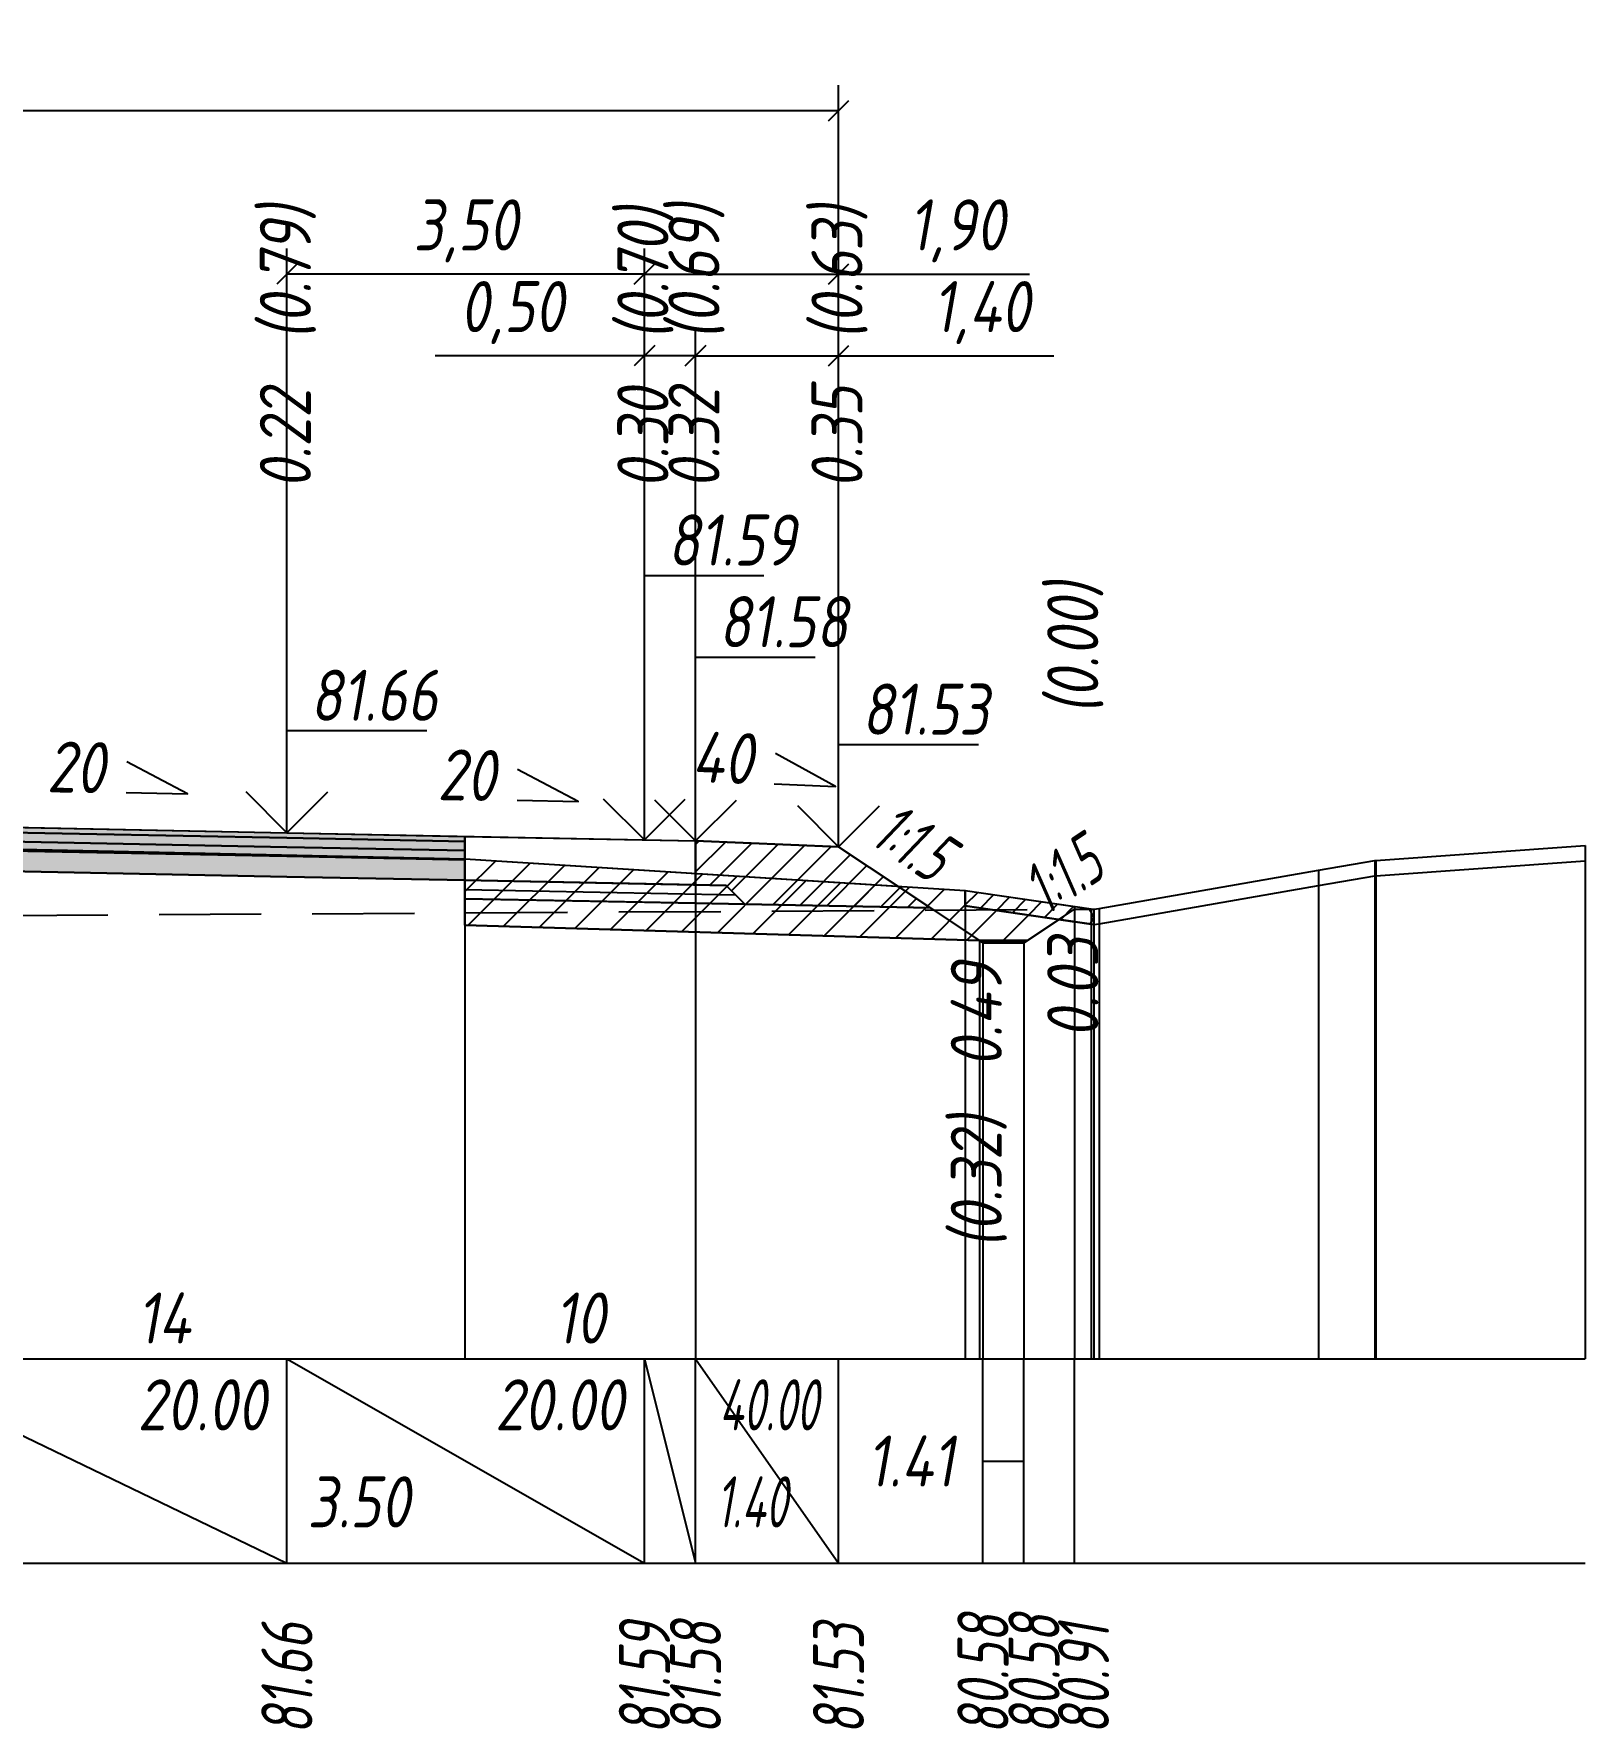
# Model space of a CAD drawing. Extents: x -717 to 1451, y -133302 to 233.
# Drawn here: x 166.7 to 242.6, y -24538.1 to -24455.1 of the extents above; entities that cross this region are included whole.
import ezdxf
from ezdxf.enums import TextEntityAlignment as Align

# ---------------------------------------------------------------- set-up
doc = ezdxf.new("R2010")
doc.units = 0
doc.linetypes.add('штриховая', pattern=[0.75, 0.5, -0.25])
for name, color, linetype in [('Интерполированный поперечник', 2, 'Continuous'), ('Код_514', 1, 'Continuous'), ('Контур_0', 7, 'Continuous'), ('Контур_2521', 7, 'Continuous'), ('Контур_2564', 7, 'Continuous'), ('Контур_2660', 7, 'Continuous'), ('Контур_2665', 7, 'Continuous'), ('Контур_400', 7, 'Continuous'), ('Контур_508', 7, 'Continuous'), ('Контур_512', 7, 'Continuous'), ('Контур_513', 7, 'Continuous'), ('Контур_818', 7, 'Continuous'), ('Красный поперечник', 1, 'Continuous'), ('Объём_2501', 7, 'Continuous'), ('Объём_2564', 7, 'Continuous'), ('Объём_2650', 7, 'Continuous'), ('Объём_2660', 7, 'Continuous'), ('Объём_2661', 7, 'Continuous'), ('Объём_2662', 7, 'Continuous'), ('Объём_2663', 7, 'Continuous'), ('Объём_2664', 7, 'Continuous'), ('Объём_2665', 7, 'Continuous'), ('Объём_2666', 7, 'Continuous'), ('Объём_2667', 7, 'Continuous'), ('Объём_2668', 7, 'Continuous'), ('Объём_2669', 7, 'Continuous'), ('Объём_2675', 7, 'Continuous'), ('Объём_2753', 7, 'Continuous'), ('Откосы', 7, 'Continuous'), ('Отметки покрытия', 7, 'Continuous'), ('Рабочие отметки', 7, 'Continuous'), ('Рабочие отметки доп.', 7, 'Continuous'), ('Слои выравнивания', 7, 'Continuous'), ('Таблица', 7, 'Continuous'), ('Уклоны проезжей части', 7, 'Continuous'), ('Черный поперечник', 3, 'Continuous')]:
    doc.layers.add(name, color=color, linetype=linetype)
for name, color, linetype, true_color in [('Контур_2540', 2, 'Continuous', 0xffff00), ('Контур_2560', 2, 'Continuous', 0xffff00), ('Контур_2561', 7, 'Continuous', 0xff8040), ('Контур_2562', 3, 'Continuous', 0x00ff00), ('Контур_2563', 7, 'Continuous', 0xff8000), ('Контур_2570', 7, 'Continuous', 0x80ff00), ('Контур_2725', 7, 'Continuous', 0x323232), ('Контур_2736', 4, 'Continuous', 0x00ffff), ('Контур_2737', 4, 'Continuous', 0x00ffff), ('Контур_2738', 4, 'Continuous', 0x00ffff), ('Контур_2739', 4, 'Continuous', 0x00ffff), ('Контур_2741', 4, 'Continuous', 0x00ffff), ('Контур_2742', 4, 'Continuous', 0x00ffff), ('Контур_2743', 4, 'Continuous', 0x00ffff), ('Контур_2744', 7, 'Continuous', 0xa4ffff), ('Контур_2745', 7, 'Continuous', 0xa4ffff), ('Контур_2747', 4, 'Continuous', 0x00ffff), ('Контур_2748', 4, 'Continuous', 0x00ffff), ('Контур_2749', 4, 'Continuous', 0x00ffff), ('Контур_2750', 4, 'Continuous', 0x00ffff), ('Контур_2751', 4, 'Continuous', 0x00ffff), ('Контур_2752', 4, 'Continuous', 0x00ffff), ('Контур_2760', 7, 'Continuous', 0x323232), ('Контур_2761', 7, 'Continuous', 0x323232), ('Контур_2762', 7, 'Continuous', 0x323232), ('Контур_2763', 7, 'Continuous', 0x323232), ('Контур_402', 7, 'Continuous', 0xff6464), ('Контур_703', 4, 'Continuous', 0x00ffff), ('Контур_705', 4, 'Continuous', 0x00ffff), ('Контур_707', 4, 'Continuous', 0x00ffff), ('Контур_720', 131, 'Continuous', 0xaaffff), ('Объём_2500', 7, 'Continuous', 0xc0c0c0), ('Объём_2520', 7, 'Continuous', 0x80ffff), ('Объём_2540', 2, 'Continuous', 0xffff00), ('Объём_2560', 2, 'Continuous', 0xffff00), ('Объём_2561', 7, 'Continuous', 0xff8040), ('Объём_2562', 3, 'Continuous', 0x00ff00), ('Объём_2563', 7, 'Continuous', 0xff8000), ('Объём_2570', 7, 'Continuous', 0x80ff00), ('Объём_2600', 7, 'Continuous', 0x808000), ('Объём_2620', 2, 'Continuous', 0xffff00), ('Объём_2746', 2, 'Continuous', 0xffff00)]:
    doc.layers.add(name, color=color, linetype=linetype, true_color=true_color)
doc.styles.get("Standard").update_dxf_attribs({"font": 'txt', "height": 2.5})
doc.styles.add('М', font='romand.shx', dxfattribs={"width": 0.8, "oblique": 10, "height": 2.5})
doc.dimstyles.new('ISO-25', dxfattribs={"dimtxt": 2.5, "dimasz": 2.5, "dimexe": 1.25, "dimexo": 0.625, "dimtad": 1, "dimtxsty": 'Standard', "dimcen": 2.5, "dimadec": 0, "dimazin": 0, "dimtfac": 1, "dimtmove": 0, "dimatfit": 3, "dimfxl": 1, "dimarcsym": 0})

# ---------------------------------------------------------------- blocks, each defined once
blk = doc.blocks.new('_Oblique')
at = {"color": 0, "linetype": 'ByBlock', "lineweight": -2}
blk.add_line((-0.5, -0.5), (0.5, 0.5), dxfattribs=at)
blk = doc.blocks.new('*D593')
at = {"color": 0, "lineweight": -2, "transparency": 16777216}
for p, q in [((199.09, -24494.086), (199.09, -24469.646)), ((206.09, -24494.366), (206.09, -24469.646)), ((199.09, -24470.896), (206.09, -24470.896)), ((206.09, -24470.896), (216.632, -24470.896))]:
    blk.add_line(p, q, dxfattribs=at)
at = {"layer": 'Defpoints', "color": 0, "transparency": 16777216}
for p in [(206.09, -24470.896), (199.09, -24494.711), (206.09, -24494.991)]:
    blk.add_point(p, dxfattribs=at)
at = {"color": 0, "lineweight": -2, "transparency": 16777216, "rotation": 180}
blk.add_blockref('_Oblique', (199.09, -24470.896), dxfattribs=at)
at = {"color": 0, "lineweight": -2, "transparency": 16777216}
blk.add_blockref('_Oblique', (206.09, -24470.896), dxfattribs=at)
at = {"color": 0, "transparency": 16777216, "insert": (213.091, -24468.783), "char_height": 2.5, "width": 8.75, "attachment_point": 5, "style": 'М'}
blk.add_mtext('1,40', dxfattribs=at)
blk = doc.blocks.new('*D595')
at = {"color": 0, "lineweight": -2, "transparency": 16777216}
for p, q in [((196.59, -24494.036), (196.59, -24469.646)), ((199.09, -24494.086), (199.09, -24469.646)), ((196.59, -24470.896), (186.346, -24470.896)), ((199.09, -24470.896), (196.59, -24470.896))]:
    blk.add_line(p, q, dxfattribs=at)
at = {"layer": 'Defpoints', "color": 0, "transparency": 16777216}
for p in [(199.09, -24470.896), (196.59, -24494.661), (199.09, -24494.711)]:
    blk.add_point(p, dxfattribs=at)
at = {"color": 0, "lineweight": -2, "transparency": 16777216, "rotation": 180}
blk.add_blockref('_Oblique', (196.59, -24470.896), dxfattribs=at)
at = {"color": 0, "lineweight": -2, "transparency": 16777216}
blk.add_blockref('_Oblique', (199.09, -24470.896), dxfattribs=at)
at = {"color": 0, "transparency": 16777216, "insert": (190.108, -24468.783), "char_height": 2.5, "width": 9.16667, "attachment_point": 5, "style": 'М'}
blk.add_mtext('0,50', dxfattribs=at)
blk = doc.blocks.new('*D597')
at = {"color": 0, "lineweight": -2, "transparency": 16777216}
for p, q in [((179.09, -24493.686), (179.09, -24465.646)), ((196.59, -24494.036), (196.59, -24465.646)), ((196.59, -24466.896), (179.09, -24466.896))]:
    blk.add_line(p, q, dxfattribs=at)
at = {"layer": 'Defpoints', "color": 0, "transparency": 16777216}
for p in [(179.09, -24466.896), (179.09, -24494.311), (196.59, -24494.661)]:
    blk.add_point(p, dxfattribs=at)
at = {"color": 0, "lineweight": -2, "transparency": 16777216, "rotation": 180}
blk.add_blockref('_Oblique', (179.09, -24466.896), dxfattribs=at)
at = {"color": 0, "lineweight": -2, "transparency": 16777216}
blk.add_blockref('_Oblique', (196.59, -24466.896), dxfattribs=at)
at = {"color": 0, "transparency": 16777216, "insert": (187.84, -24464.783), "char_height": 2.5, "width": 9.58333, "attachment_point": 5, "style": 'М'}
blk.add_mtext('3,50', dxfattribs=at)
blk = doc.blocks.new('*D598')
at = {"color": 0, "lineweight": -2, "transparency": 16777216}
for p, q in [((196.59, -24494.036), (196.59, -24465.646)), ((206.09, -24494.366), (206.09, -24465.646)), ((196.59, -24466.896), (206.09, -24466.896)), ((206.09, -24466.896), (215.432, -24466.896))]:
    blk.add_line(p, q, dxfattribs=at)
at = {"layer": 'Defpoints', "color": 0, "transparency": 16777216}
for p in [(196.59, -24466.896), (196.59, -24494.661), (206.09, -24494.991)]:
    blk.add_point(p, dxfattribs=at)
at = {"color": 0, "lineweight": -2, "transparency": 16777216, "rotation": 180}
blk.add_blockref('_Oblique', (196.59, -24466.896), dxfattribs=at)
at = {"color": 0, "lineweight": -2, "transparency": 16777216}
blk.add_blockref('_Oblique', (206.09, -24466.896), dxfattribs=at)
at = {"color": 0, "transparency": 16777216, "insert": (211.892, -24464.783), "char_height": 2.5, "width": 8.75, "attachment_point": 5, "style": 'М'}
blk.add_mtext('1,90', dxfattribs=at)
blk = doc.blocks.new('*D600')
at = {"color": 0, "lineweight": -2, "transparency": 16777216}
for p, q in [((110.59, -24494.366), (110.59, -24457.646)), ((206.09, -24494.366), (206.09, -24457.646)), ((110.59, -24458.896), (206.09, -24458.896))]:
    blk.add_line(p, q, dxfattribs=at)
at = {"layer": 'Defpoints', "color": 0, "transparency": 16777216}
for p in [(206.09, -24458.896), (110.59, -24494.991), (206.09, -24494.991)]:
    blk.add_point(p, dxfattribs=at)
at = {"color": 0, "lineweight": -2, "transparency": 16777216, "rotation": 180}
blk.add_blockref('_Oblique', (110.59, -24458.896), dxfattribs=at)
at = {"color": 0, "lineweight": -2, "transparency": 16777216}
blk.add_blockref('_Oblique', (206.09, -24458.896), dxfattribs=at)
at = {"color": 0, "transparency": 16777216, "insert": (158.34, -24456.783), "char_height": 2.5, "width": 10.41667, "attachment_point": 5, "style": 'М'}
blk.add_mtext('19,10', dxfattribs=at)

msp = doc.modelspace()

# ---------------------------------------------------------------- hatches: boundary and pattern name
at = {"layer": 'Объём_2563'}
h = msp.add_hatch(dxfattribs=at)
h.set_pattern_fill('ANSI31', color=256, scale=0.3)
h.paths.add_polyline_path([(201.508, -24497.747), (200.59, -24496.828), (199.09, -24496.798), (199.09, -24494.648), (206.09, -24494.928), (210.59, -24497.928)])
at = {"layer": 'Объём_2570'}
h = msp.add_hatch(dxfattribs=at)
h.set_pattern_fill('ANSI31', color=256, scale=0.2)
h.paths.add_polyline_path([(212.291, -24497.073), (217.631, -24497.849), (217.631, -24498.599), (212.291, -24497.823)])
at = {"layer": 'Объём_2600'}
h = msp.add_hatch(dxfattribs=at)
h.set_pattern_fill('ANSI31', color=6, scale=0.4)
h.paths.add_polyline_path([(212.291, -24497.073), (212.291, -24497.823), (216.886, -24498.491), (215.339, -24499.523), (212.981, -24499.523), (187.798, -24498.767), (187.798, -24495.525)])
h = msp.add_hatch(dxfattribs=at)
h.set_pattern_fill('HONEY', color=5, scale=0.3)
h.paths.add_polyline_path([(217.631, -24497.994), (218.585, -24497.989), (218.585, -24498.739), (216.886, -24498.491)])
at = {"layer": 'Объём_2620'}
h = msp.add_hatch(dxfattribs=at)
h.set_pattern_fill('ANSI31', color=2, scale=0.1)
h.paths.add_polyline_path([(215.16, -24499.642), (213.16, -24499.642), (212.981, -24499.523), (215.339, -24499.523)])
at = {"layer": 'Слои выравнивания'}
for color, points in [(2, [(158.34, -24493.833), (160.54, -24493.877), (162.057, -24493.908), (162.95, -24493.926), (163.845, -24493.944), (179.09, -24494.248), (187.798, -24494.423), (187.798, -24494.673), (179.09, -24494.498), (163.845, -24494.194), (162.95, -24494.176), (162.057, -24494.158), (160.54, -24494.127), (158.34, -24494.083)]), (3, [(158.34, -24494.083), (160.54, -24494.127), (162.057, -24494.158), (162.95, -24494.176), (163.845, -24494.194), (179.09, -24494.498), (187.798, -24494.673), (187.798, -24495.123), (179.09, -24494.948), (163.845, -24494.644), (162.95, -24494.626), (162.057, -24494.608), (160.54, -24494.577), (158.34, -24494.533)]), (4, [(158.34, -24494.533), (160.54, -24494.577), (162.057, -24494.608), (162.95, -24494.626), (163.845, -24494.644), (179.09, -24494.948), (187.798, -24495.123), (187.798, -24495.573), (179.09, -24495.398), (163.845, -24495.094), (162.95, -24495.076), (162.057, -24495.058), (160.54, -24495.027), (158.34, -24494.983)]), (5, [(158.34, -24494.983), (160.54, -24495.027), (162.057, -24495.058), (162.95, -24495.076), (163.845, -24495.094), (179.09, -24495.398), (187.798, -24495.573), (187.798, -24496.573), (179.09, -24496.398), (163.845, -24496.094), (162.95, -24496.076), (162.057, -24496.058), (160.54, -24496.027), (158.34, -24495.983)])]:
    msp.add_hatch(color=color, dxfattribs=at).paths.add_polyline_path(points)

# ---------------------------------------------------------------- linework, layer by layer
at = {"layer": 'Интерполированный поперечник', "linetype": 'штриховая', "ltscale": 10, "flags": 128}
msp.add_lwpolyline([(105.329, -24498.637), (218.585, -24497.989)], dxfattribs=at)
at = {"layer": 'Код_514'}
for p, q in [((158.34, -24520), (179.09, -24530)), ((179.09, -24530), (179.09, -24520)), ((179.09, -24520), (196.59, -24530)), ((196.59, -24530), (196.59, -24520)), ((196.59, -24520), (199.09, -24530)), ((199.09, -24530), (199.09, -24520)), ((199.09, -24520), (206.09, -24530)), ((206.09, -24530), (206.09, -24520)), ((213.16, -24530), (213.16, -24520)), ((215.16, -24530), (215.16, -24520)), ((217.631, -24530), (217.631, -24520)), ((213.16, -24525), (215.16, -24525))]:
    msp.add_line(p, q, dxfattribs=at)
at = {"layer": 'Контур_0', "flags": 128}
for points in [[(187.798, -24494.423), (199.09, -24494.648), (199.09, -24496.798), (187.798, -24496.573), (187.798, -24494.423), (187.798, -24494.423)], [(206.09, -24494.928), (210.748, -24498.034), (210.748, -24498.034), (210.748, -24498.034), (210.748, -24498.034), (210.748, -24498.034), (210.748, -24498.034), (210.748, -24498.034), (210.748, -24498.034), (210.748, -24498.034), (210.748, -24498.034), (210.748, -24498.034), (210.748, -24498.034), (210.748, -24498.034), (210.748, -24498.034), (213.16, -24499.642)], [(206.09, -24494.928), (210.748, -24498.034), (210.748, -24498.034), (210.748, -24498.034), (210.748, -24498.034), (210.748, -24498.034), (210.748, -24498.034), (210.748, -24498.034), (210.748, -24498.034), (210.748, -24498.034), (210.748, -24498.034), (210.748, -24498.034), (210.748, -24498.034), (210.748, -24498.034), (210.748, -24498.034), (213.16, -24499.642), (215.16, -24499.642), (217.631, -24497.994), (217.631, -24497.994), (217.631, -24497.994), (217.631, -24497.994), (217.631, -24497.994), (217.631, -24497.994), (217.631, -24497.994), (217.631, -24497.994), (217.631, -24497.994), (217.631, -24497.994), (217.631, -24497.994), (217.631, -24497.994), (217.631, -24497.994)], [(199.09, -24497.698), (187.798, -24497.473), (187.798, -24496.573), (200.59, -24496.828), (201.508, -24497.747), (199.09, -24497.698), (199.09, -24497.698)], [(199.09, -24496.798), (200.59, -24496.828), (201.508, -24497.747), (210.59, -24497.928)]]:
    msp.add_lwpolyline(points, dxfattribs=at)
at = {"layer": 'Контур_2521', "color": 250, "flags": 128}
msp.add_lwpolyline([(187.798, -24497.023), (201.049, -24497.288)], dxfattribs=at)
at = {"layer": 'Контур_2540', "flags": 128}
msp.add_lwpolyline([(196.59, -24497.648), (210.59, -24497.928), (212.981, -24499.523), (187.798, -24498.767), (187.798, -24497.473), (196.59, -24497.648), (196.59, -24497.648)], dxfattribs=at)
at = {"layer": 'Контур_2560', "flags": 128}
msp.add_lwpolyline([(199.09, -24494.648), (206.09, -24494.928), (206.09, -24494.928), (206.09, -24494.928)], dxfattribs=at)
at = {"layer": 'Контур_2561', "flags": 128}
msp.add_lwpolyline([(199.09, -24494.648), (199.09, -24494.648), (206.09, -24494.928), (206.09, -24494.928), (199.09, -24494.648)], dxfattribs=at)
at = {"layer": 'Контур_2562', "flags": 128}
msp.add_lwpolyline([(206.09, -24494.928), (206.09, -24494.928), (206.09, -24494.928), (206.09, -24494.928), (206.09, -24494.928)], dxfattribs=at)
at = {"layer": 'Контур_2563', "flags": 128}
msp.add_lwpolyline([(201.508, -24497.747), (200.59, -24496.828), (199.09, -24496.798), (199.09, -24494.648), (206.09, -24494.928), (210.59, -24497.928), (201.508, -24497.747), (201.508, -24497.747)], dxfattribs=at)
at = {"layer": 'Контур_2564', "flags": 128}
msp.add_lwpolyline([(199.09, -24494.648), (206.09, -24494.928)], dxfattribs=at)
at = {"layer": 'Контур_2570', "flags": 128}
msp.add_lwpolyline([(163.845, -24495.003), (187.798, -24495.525), (212.291, -24497.073), (212.291, -24497.823), (218.448, -24498.718), (218.585, -24498.739), (218.585, -24498.739), (218.851, -24498.7), (229.584, -24496.832), (232.337, -24496.358), (232.356, -24496.35), (232.39, -24496.35), (242.631, -24495.619)], dxfattribs=at)
at = {"layer": 'Контур_2660', "flags": 128}
msp.add_lwpolyline([(187.798, -24498.767), (212.981, -24499.523)], dxfattribs=at)
at = {"layer": 'Контур_2665', "flags": 128}
msp.add_lwpolyline([(206.09, -24494.928), (206.09, -24494.928)], dxfattribs=at)
at = {"layer": 'Контур_2725', "flags": 128}
msp.add_lwpolyline([(138.069, -24496.389), (158.34, -24495.983), (160.54, -24496.027), (162.057, -24496.058), (162.95, -24496.076), (163.845, -24496.094), (179.09, -24496.398), (187.798, -24496.573)], dxfattribs=at)
at = {"layer": 'Контур_2736', "flags": 128}
for points in [[(206.09, -24494.928), (210.748, -24498.034)], [(210.748, -24498.034), (213.16, -24499.642)]]:
    msp.add_lwpolyline(points, dxfattribs=at)
at = {"layer": 'Контур_2737', "flags": 128}
msp.add_lwpolyline([(210.748, -24498.034), (210.748, -24498.034)], dxfattribs=at)
at = {"layer": 'Контур_2738', "flags": 128}
msp.add_lwpolyline([(210.748, -24498.034), (210.748, -24498.034)], dxfattribs=at)
at = {"layer": 'Контур_2739', "flags": 128}
msp.add_lwpolyline([(210.748, -24498.034), (210.748, -24498.034)], dxfattribs=at)
at = {"layer": 'Контур_2741', "flags": 128}
msp.add_lwpolyline([(217.631, -24497.994), (217.631, -24497.994)], dxfattribs=at)
at = {"layer": 'Контур_2742', "flags": 128}
msp.add_lwpolyline([(217.631, -24497.994), (217.631, -24497.994)], dxfattribs=at)
at = {"layer": 'Контур_2743', "flags": 128}
msp.add_lwpolyline([(217.631, -24497.994), (217.631, -24497.994)], dxfattribs=at)
at = {"layer": 'Контур_2744', "flags": 128}
msp.add_lwpolyline([(217.631, -24497.994), (217.631, -24497.994)], dxfattribs=at)
msp.add_lwpolyline([(217.631, -24497.994), (217.631, -24497.994)], dxfattribs=at)
msp.add_lwpolyline([(217.631, -24497.994), (217.631, -24497.994)], dxfattribs=at)
msp.add_lwpolyline([(217.631, -24497.994), (217.631, -24497.994)], dxfattribs=at)
msp.add_lwpolyline([(217.631, -24497.994), (217.631, -24497.994)], dxfattribs=at)
msp.add_lwpolyline([(217.631, -24497.994), (217.631, -24497.994)], dxfattribs=at)
at = {"layer": 'Контур_2745', "flags": 128}
msp.add_lwpolyline([(210.748, -24498.034), (210.748, -24498.034)], dxfattribs=at)
msp.add_lwpolyline([(210.748, -24498.034), (210.748, -24498.034)], dxfattribs=at)
msp.add_lwpolyline([(210.748, -24498.034), (210.748, -24498.034)], dxfattribs=at)
msp.add_lwpolyline([(210.748, -24498.034), (210.748, -24498.034)], dxfattribs=at)
msp.add_lwpolyline([(210.748, -24498.034), (210.748, -24498.034)], dxfattribs=at)
msp.add_lwpolyline([(210.748, -24498.034), (210.748, -24498.034)], dxfattribs=at)
at = {"layer": 'Контур_2747', "flags": 128}
msp.add_lwpolyline([(210.748, -24498.034), (210.748, -24498.034)], dxfattribs=at)
at = {"layer": 'Контур_2748', "flags": 128}
msp.add_lwpolyline([(210.748, -24498.034), (210.748, -24498.034)], dxfattribs=at)
at = {"layer": 'Контур_2749', "flags": 128}
msp.add_lwpolyline([(210.748, -24498.034), (210.748, -24498.034)], dxfattribs=at)
at = {"layer": 'Контур_2750', "flags": 128}
msp.add_lwpolyline([(217.631, -24497.994), (217.631, -24497.994)], dxfattribs=at)
at = {"layer": 'Контур_2751', "flags": 128}
msp.add_lwpolyline([(217.631, -24497.994), (217.631, -24497.994)], dxfattribs=at)
at = {"layer": 'Контур_2752', "flags": 128}
msp.add_lwpolyline([(217.631, -24497.994), (217.631, -24497.994)], dxfattribs=at)
at = {"layer": 'Контур_2760', "flags": 128}
msp.add_lwpolyline([(138.069, -24494.239), (158.34, -24493.833), (160.54, -24493.877), (162.057, -24493.908), (162.95, -24493.926), (163.845, -24493.944), (179.09, -24494.248), (187.798, -24494.423)], dxfattribs=at)
at = {"layer": 'Контур_2761', "flags": 128}
msp.add_lwpolyline([(138.069, -24494.489), (158.34, -24494.083), (160.54, -24494.127), (162.057, -24494.158), (162.95, -24494.176), (163.845, -24494.194), (179.09, -24494.498), (187.798, -24494.673)], dxfattribs=at)
at = {"layer": 'Контур_2762', "flags": 128}
msp.add_lwpolyline([(138.069, -24494.939), (158.34, -24494.533), (160.54, -24494.577), (162.057, -24494.608), (162.95, -24494.626), (163.845, -24494.644), (179.09, -24494.948), (187.798, -24495.123)], dxfattribs=at)
at = {"layer": 'Контур_2763', "flags": 128}
msp.add_lwpolyline([(138.069, -24495.389), (158.34, -24494.983), (160.54, -24495.027), (162.057, -24495.058), (162.95, -24495.076), (163.845, -24495.094), (179.09, -24495.398), (187.798, -24495.573)], dxfattribs=at)
at = {"layer": 'Контур_400', "flags": 128}
msp.add_lwpolyline([(158.34, -24493.833), (179.09, -24494.248), (196.59, -24494.598), (196.59, -24494.598), (196.59, -24494.598), (196.59, -24494.598), (196.59, -24494.598), (196.59, -24494.598), (199.09, -24494.648)], dxfattribs=at)
at = {"layer": 'Контур_402', "flags": 128}
msp.add_lwpolyline([(105, -24499.484), (138.069, -24498.492), (138.069, -24496.389), (158.34, -24495.983), (187.798, -24496.573), (187.798, -24498.767), (212.981, -24499.523)], dxfattribs=at)
at = {"layer": 'Контур_508', "flags": 128}
msp.add_lwpolyline([(105, -24499.484), (138.069, -24498.492), (138.069, -24496.389), (158.34, -24495.983), (187.798, -24496.573), (187.798, -24498.767), (212.981, -24499.523), (213.16, -24499.642), (215.16, -24499.642), (217.631, -24497.994)], dxfattribs=at)
at = {"layer": 'Контур_512', "flags": 128}
msp.add_lwpolyline([(187.798, -24498.767), (212.981, -24499.523), (213.16, -24499.642), (215.16, -24499.642), (217.631, -24497.994)], dxfattribs=at)
at = {"layer": 'Контур_513', "flags": 128}
msp.add_lwpolyline([(105, -24499.484), (138.069, -24498.492), (138.069, -24496.389), (158.34, -24495.983), (187.798, -24496.573), (187.798, -24498.767), (212.981, -24499.523), (213.16, -24499.642), (215.16, -24499.642), (217.631, -24497.994)], dxfattribs=at)
at = {"layer": 'Контур_703', "flags": 128}
msp.add_lwpolyline([(206.09, -24494.928), (210.748, -24498.034)], dxfattribs=at)
at = {"layer": 'Контур_705', "flags": 128}
msp.add_lwpolyline([(210.748, -24498.034), (210.748, -24498.034)], dxfattribs=at)
at = {"layer": 'Контур_707', "flags": 128}
msp.add_lwpolyline([(215.16, -24499.642), (217.631, -24497.994)], dxfattribs=at)
at = {"layer": 'Контур_720', "flags": 128}
msp.add_lwpolyline([(213.16, -24499.642), (215.16, -24499.642)], dxfattribs=at)
at = {"layer": 'Контур_818', "flags": 128}
msp.add_lwpolyline([(105, -24499.405), (105.329, -24499.387), (105.329, -24499.387), (106.712, -24499.168), (116.196, -24497.232), (116.196, -24496.482), (117.342, -24496.405), (138.069, -24495.448), (158.34, -24495.069), (162.057, -24494.999), (162.95, -24494.981), (163.845, -24495.003), (187.798, -24495.525), (212.291, -24497.073), (212.291, -24497.823), (217.631, -24498.599)], dxfattribs=at)
at = {"layer": 'Красный поперечник'}
for p, q in [((158.34, -24493.833), (179.09, -24494.248)), ((179.09, -24494.248), (196.59, -24494.598)), ((196.59, -24494.598), (199.09, -24494.648)), ((199.09, -24494.648), (206.09, -24494.928)), ((206.09, -24494.928), (213.16, -24499.642)), ((215.16, -24499.642), (217.631, -24497.994)), ((217.631, -24497.994), (217.631, -24520)), ((187.798, -24498.767), (187.798, -24520)), ((212.981, -24499.523), (212.981, -24520)), ((213.16, -24499.642), (213.16, -24520)), ((213.16, -24499.642), (215.16, -24499.642)), ((215.16, -24499.642), (215.16, -24520))]:
    msp.add_line(p, q, dxfattribs=at)
at = {"layer": 'Объём_2500', "flags": 128}
msp.add_lwpolyline([(187.798, -24494.423), (199.09, -24494.648), (199.09, -24496.798), (187.798, -24496.573), (187.798, -24494.423), (187.798, -24494.423)], dxfattribs=at)
at = {"layer": 'Объём_2501', "flags": 128}
msp.add_lwpolyline([(158.34, -24493.833), (179.09, -24494.248), (196.59, -24494.598), (196.59, -24494.598), (196.59, -24494.598), (196.59, -24494.598), (196.59, -24494.598), (196.59, -24494.598), (199.09, -24494.648)], dxfattribs=at)
at = {"layer": 'Объём_2520', "color": 250, "flags": 128}
msp.add_lwpolyline([(199.09, -24497.698), (187.798, -24497.473), (187.798, -24496.573), (200.59, -24496.828), (201.508, -24497.747), (199.09, -24497.698), (199.09, -24497.698)], dxfattribs=at)
at = {"layer": 'Объём_2540', "flags": 128}
msp.add_lwpolyline([(196.59, -24497.648), (210.59, -24497.928), (212.981, -24499.523), (187.798, -24498.767), (187.798, -24497.473), (196.59, -24497.648), (196.59, -24497.648)], dxfattribs=at)
at = {"layer": 'Объём_2560', "flags": 128}
msp.add_lwpolyline([(199.09, -24494.648), (206.09, -24494.928), (206.09, -24494.928), (206.09, -24494.928)], dxfattribs=at)
at = {"layer": 'Объём_2561', "flags": 128}
msp.add_lwpolyline([(199.09, -24494.648), (199.09, -24494.648), (206.09, -24494.928), (206.09, -24494.928), (199.09, -24494.648)], dxfattribs=at)
at = {"layer": 'Объём_2562', "flags": 128}
msp.add_lwpolyline([(206.09, -24494.928), (206.09, -24494.928), (206.09, -24494.928), (206.09, -24494.928), (206.09, -24494.928)], dxfattribs=at)
at = {"layer": 'Объём_2563', "color": 250, "flags": 128}
msp.add_lwpolyline([(201.508, -24497.747), (200.59, -24496.828), (199.09, -24496.798), (199.09, -24494.648), (206.09, -24494.928), (210.59, -24497.928), (201.508, -24497.747), (201.508, -24497.747)], dxfattribs=at)
at = {"layer": 'Объём_2564', "flags": 128}
msp.add_lwpolyline([(199.09, -24494.648), (206.09, -24494.928)], dxfattribs=at)
at = {"layer": 'Объём_2570', "flags": 128}
msp.add_lwpolyline([(212.291, -24497.073), (217.631, -24497.849), (217.631, -24498.599), (212.291, -24497.823), (212.291, -24497.073), (212.291, -24497.073)], dxfattribs=at)
at = {"layer": 'Объём_2600', "color": 5, "flags": 128}
msp.add_lwpolyline([(217.631, -24497.994), (218.585, -24497.989), (218.585, -24498.739), (216.886, -24498.491), (217.631, -24497.994), (217.631, -24497.994)], dxfattribs=at)
at = {"layer": 'Объём_2620', "flags": 128}
msp.add_lwpolyline([(215.16, -24499.642), (213.16, -24499.642), (212.981, -24499.523), (215.339, -24499.523), (215.16, -24499.642), (215.16, -24499.642)], dxfattribs=at)
at = {"layer": 'Объём_2650', "color": 6, "flags": 128}
msp.add_lwpolyline([(212.291, -24497.073), (212.291, -24497.823), (216.886, -24498.491), (215.339, -24499.523), (212.981, -24499.523), (187.798, -24498.767), (187.798, -24495.525), (212.291, -24497.073), (212.291, -24497.073)], dxfattribs=at)
at = {"layer": 'Объём_2660', "flags": 128}
msp.add_lwpolyline([(187.798, -24498.767), (212.981, -24499.523)], dxfattribs=at)
at = {"layer": 'Объём_2661', "flags": 128}
msp.add_lwpolyline([(206.09, -24494.928), (210.748, -24498.034), (212.981, -24499.523)], dxfattribs=at)
at = {"layer": 'Объём_2662', "flags": 128}
msp.add_lwpolyline([(215.339, -24499.523), (217.631, -24497.994)], dxfattribs=at)
at = {"layer": 'Объём_2663', "flags": 128}
for points in [[(212.981, -24499.523), (213.16, -24499.642)], [(215.16, -24499.642), (215.339, -24499.523)]]:
    msp.add_lwpolyline(points, dxfattribs=at)
at = {"layer": 'Объём_2664', "flags": 128}
msp.add_lwpolyline([(213.16, -24499.642), (215.16, -24499.642)], dxfattribs=at)
at = {"layer": 'Объём_2665', "flags": 128}
msp.add_lwpolyline([(206.09, -24494.928), (206.09, -24494.928)], dxfattribs=at)
at = {"layer": 'Объём_2666', "flags": 128}
for points in [[(206.09, -24494.928), (210.748, -24498.034)], [(210.748, -24498.034), (212.981, -24499.523)]]:
    msp.add_lwpolyline(points, dxfattribs=at)
at = {"layer": 'Объём_2667', "flags": 128}
for points in [[(210.748, -24498.034), (210.748, -24498.034)], [(217.631, -24497.994), (217.631, -24497.994)]]:
    msp.add_lwpolyline(points, dxfattribs=at)
at = {"layer": 'Объём_2668', "flags": 128}
for points in [[(210.748, -24498.034), (210.748, -24498.034)], [(217.631, -24497.994), (217.631, -24497.994)]]:
    msp.add_lwpolyline(points, dxfattribs=at)
at = {"layer": 'Объём_2669', "flags": 128}
for points in [[(210.748, -24498.034), (210.748, -24498.034)], [(217.631, -24497.994), (217.631, -24497.994)]]:
    msp.add_lwpolyline(points, dxfattribs=at)
at = {"layer": 'Объём_2675', "flags": 128}
for points in [[(210.748, -24498.034), (210.748, -24498.034)], [(210.748, -24498.034), (210.748, -24498.034)], [(210.748, -24498.034), (210.748, -24498.034)], [(210.748, -24498.034), (210.748, -24498.034)], [(210.748, -24498.034), (210.748, -24498.034)], [(210.748, -24498.034), (210.748, -24498.034)], [(217.631, -24497.994), (217.631, -24497.994)], [(217.631, -24497.994), (217.631, -24497.994)], [(217.631, -24497.994), (217.631, -24497.994)], [(217.631, -24497.994), (217.631, -24497.994)], [(217.631, -24497.994), (217.631, -24497.994)], [(217.631, -24497.994), (217.631, -24497.994)]]:
    msp.add_lwpolyline(points, dxfattribs=at)
at = {"layer": 'Объём_2746', "flags": 128}
msp.add_lwpolyline([(187.798, -24495.525), (208.993, -24496.864), (212.981, -24499.523), (187.798, -24498.767), (187.798, -24495.525), (187.798, -24495.525)], dxfattribs=at)
at = {"layer": 'Объём_2753', "flags": 128}
msp.add_lwpolyline([(187.798, -24494.423), (187.798, -24494.423)], dxfattribs=at)
at = {"layer": 'Откосы', "color": 1, "flags": 128}
for points in [[(171.228, -24492.274), (174.227, -24492.334), (171.258, -24490.775)], [(202.939, -24491.858), (205.937, -24491.978), (202.999, -24490.359)], [(190.353, -24492.657), (193.352, -24492.717), (190.383, -24491.157)]]:
    msp.add_lwpolyline(points, dxfattribs=at)
at = {"layer": 'Отметки покрытия', "color": 1}
for p, q in [((196.59, -24494.598), (196.59, -24481.648)), ((196.59, -24481.648), (202.44, -24481.648)), ((199.09, -24494.648), (199.09, -24485.648)), ((199.09, -24485.648), (204.94, -24485.648)), ((179.09, -24494.248), (179.09, -24489.248)), ((179.09, -24489.248), (185.94, -24489.248)), ((206.09, -24494.928), (206.09, -24489.928)), ((206.09, -24489.928), (212.94, -24489.928)), ((179.09, -24494.248), (177.09, -24492.248)), ((179.09, -24494.248), (181.09, -24492.248)), ((196.59, -24494.598), (194.59, -24492.598)), ((196.59, -24494.598), (198.59, -24492.598)), ((199.09, -24494.648), (197.09, -24492.648)), ((199.09, -24494.648), (201.09, -24492.648)), ((206.09, -24494.928), (204.09, -24492.928)), ((206.09, -24494.928), (208.09, -24492.928))]:
    msp.add_line(p, q, dxfattribs=at)
at = {"layer": 'Слои выравнивания'}
for p, q in [((187.798, -24494.423), (187.798, -24520)), ((199.09, -24494.648), (199.09, -24520))]:
    msp.add_line(p, q, dxfattribs=at)
at = {"layer": 'Слои выравнивания', "color": 2, "flags": 128}
msp.add_lwpolyline([(158.34, -24493.833), (160.54, -24493.877), (162.057, -24493.908), (162.95, -24493.926), (163.845, -24493.944), (179.09, -24494.248), (187.798, -24494.423), (187.798, -24494.673), (179.09, -24494.498), (163.845, -24494.194), (162.95, -24494.176), (162.057, -24494.158), (160.54, -24494.127), (158.34, -24494.083)], close=True, dxfattribs=at)
at = {"layer": 'Слои выравнивания', "color": 3, "flags": 128}
msp.add_lwpolyline([(158.34, -24494.083), (160.54, -24494.127), (162.057, -24494.158), (162.95, -24494.176), (163.845, -24494.194), (179.09, -24494.498), (187.798, -24494.673), (187.798, -24495.123), (179.09, -24494.948), (163.845, -24494.644), (162.95, -24494.626), (162.057, -24494.608), (160.54, -24494.577), (158.34, -24494.533)], close=True, dxfattribs=at)
at = {"layer": 'Слои выравнивания', "color": 4, "flags": 128}
msp.add_lwpolyline([(158.34, -24494.533), (160.54, -24494.577), (162.057, -24494.608), (162.95, -24494.626), (163.845, -24494.644), (179.09, -24494.948), (187.798, -24495.123), (187.798, -24495.573), (179.09, -24495.398), (163.845, -24495.094), (162.95, -24495.076), (162.057, -24495.058), (160.54, -24495.027), (158.34, -24494.983)], close=True, dxfattribs=at)
at = {"layer": 'Слои выравнивания', "color": 5, "flags": 128}
msp.add_lwpolyline([(158.34, -24494.983), (160.54, -24495.027), (162.057, -24495.058), (162.95, -24495.076), (163.845, -24495.094), (179.09, -24495.398), (187.798, -24495.573), (187.798, -24496.573), (179.09, -24496.398), (163.845, -24496.094), (162.95, -24496.076), (162.057, -24496.058), (160.54, -24496.027), (158.34, -24495.983)], close=True, dxfattribs=at)
at = {"layer": 'Таблица'}
for p, q in [((80, -24520), (242.631, -24520)), ((80, -24530), (242.631, -24530))]:
    msp.add_line(p, q, dxfattribs=at)
at = {"layer": 'Черный поперечник', "color": 7}
for p, q in [((242.631, -24494.869), (242.631, -24520)), ((187.798, -24495.525), (187.798, -24520)), ((232.337, -24495.608), (232.337, -24520)), ((232.356, -24495.6), (232.356, -24520)), ((232.39, -24495.6), (232.39, -24520)), ((229.584, -24496.082), (229.584, -24520)), ((212.291, -24497.073), (212.291, -24520)), ((218.448, -24497.968), (218.448, -24520)), ((218.585, -24497.989), (218.585, -24520)), ((218.851, -24497.95), (218.851, -24520))]:
    msp.add_line(p, q, dxfattribs=at)
at = {"layer": 'Черный поперечник', "flags": 128}
msp.add_lwpolyline([(80, -24500), (84.108, -24499.828), (88.845, -24499.659), (91.891, -24499.383), (105.329, -24498.637), (106.712, -24498.418), (116.196, -24496.482), (117.342, -24496.405), (138.069, -24495.448), (158.34, -24495.069), (162.057, -24494.999), (162.95, -24494.981), (163.845, -24495.003), (187.798, -24495.525), (212.291, -24497.073), (218.448, -24497.968), (218.585, -24497.989), (218.851, -24497.95), (229.584, -24496.082), (232.337, -24495.608), (232.356, -24495.6), (232.39, -24495.6), (242.631, -24494.869)], dxfattribs=at)

# ---------------------------------------------------------------- texts
at = {"layer": 'Код_514', "style": 'М', "oblique": 10}
for s, width, p in [('20.00', 0.8, (178.09, -24521)), ('20.00', 0.8, (195.59, -24521)), ('40.00', 0.6, (205.09, -24521))]:
    msp.add_text(s, height=2.5, dxfattribs=dict(at, width=width)).set_placement(p, align=Align.TOP_RIGHT)
at = {"layer": 'Код_514', "style": 'М', "oblique": 10, "width": 0.8}
msp.add_text('1.41', height=2.5, dxfattribs=at).set_placement((209.625, -24525), align=Align.MIDDLE_CENTER)
at = {"layer": 'Код_514', "style": 'М', "oblique": 10}
for s, width, p in [('3.50', 0.8, (180.09, -24529)), ('1.40', 0.6, (200.09, -24529))]:
    msp.add_text(s, height=2.5, dxfattribs=dict(at, width=width)).set_placement(p, align=Align.BOTTOM_LEFT)
at = {"layer": 'Код_514', "style": 'М', "oblique": 10, "width": 0.7}
for s, p in [('80.58', (213.16, -24538.382)), ('80.58', (215.66, -24538.382)), ('81.66', (179.09, -24538.382)), ('81.59', (196.59, -24538.382)), ('81.58', (199.09, -24538.382)), ('81.53', (206.09, -24538.382)), ('80.91', (218.081, -24538.382))]:
    msp.add_text(s, height=2.5, rotation=90, dxfattribs=at).set_placement(p, align=Align.MIDDLE_LEFT)
at = {"layer": 'Отметки покрытия', "color": 1, "style": 'М', "oblique": 10, "width": 0.8}
for s, p in [('81.59', (197.731, -24481.917)), ('81.58', (200.231, -24485.917)), ('81.66', (180.231, -24489.517)), ('81.53', (207.231, -24490.197))]:
    msp.add_text(s, height=2.5, dxfattribs=at).set_placement(p, align=Align.BOTTOM_LEFT)
at = {"layer": 'Рабочие отметки', "color": 1, "style": 'М', "oblique": 10, "width": 0.8}
for s, p in [('0.22', (179.012, -24477.398)), ('0.30', (196.512, -24477.398)), ('0.32', (199.012, -24477.398)), ('0.35', (206.012, -24477.398))]:
    msp.add_text(s, height=2.5, rotation=90, dxfattribs=at).set_placement(p, align=Align.MIDDLE_LEFT)
for s, p in [('0.03', (217.553, -24499.352)), ('0.49', (212.832, -24500.573))]:
    msp.add_text(s, height=2.5, rotation=90, dxfattribs=at).set_placement(p, align=Align.MIDDLE_RIGHT)
at = {"layer": 'Рабочие отметки доп.', "color": 1, "style": 'М', "oblique": 10, "width": 0.8}
for s, p in [('(0.79)', (179.012, -24470.098)), ('(0.69)', (199.012, -24470.098)), ('(0.63)', (206.012, -24470.098)), ('(0.70)', (196.512, -24470.098)), ('(0.00)', (217.553, -24488.425))]:
    msp.add_text(s, height=2.5, rotation=90, dxfattribs=at).set_placement(p, align=Align.MIDDLE_LEFT)
msp.add_text('(0.32)', height=2.5, rotation=90, dxfattribs=at).set_placement((212.832, -24508.073), align=Align.MIDDLE_RIGHT)
at = {"layer": 'Слои выравнивания', "style": 'М', "oblique": 10, "width": 0.8}
for s, p in [('14', (173.069, -24520)), ('10', (193.444, -24520))]:
    msp.add_text(s, height=2.5, dxfattribs=at).set_placement(p, align=Align.BOTTOM_CENTER)
at = {"layer": 'Уклоны проезжей части', "color": 1, "style": 'М', "oblique": 10}
for s, rotation, width, p in [('20', 358.85423, 0.8, (168.735, -24493.041)), ('40', 357.70938, 0.8, (200.347, -24492.574)), ('20', 358.85423, 0.8, (187.86, -24493.424)), ('1:1.5', 326.30994, 0.6, (208.669, -24496.374)), ('1:1.5', 33.69007, 0.6, (218.186, -24497.946))]:
    msp.add_text(s, height=2.5, rotation=rotation, dxfattribs=dict(at, width=width)).set_placement(p, align=Align.BOTTOM_CENTER)

# ---------------------------------------------------------------- dimensions: what is measured, and where the dimension line sits
at = {"color": 5}
dim = msp.add_linear_dim(base=(206.09, -24458.896), p1=(110.59, -24494.991), p2=(206.09, -24494.991), angle=180, dimstyle='ISO-25', override={"dimasz": 1, "dimlfac": 0.2, "dimzin": 0, "dimtxsty": 'М', "dimblk1": 'Oblique', "dimblk2": 'Oblique', "dimsah": 1}, dxfattribs=at)
dim.commit()
dim.dimension.update_dxf_attribs({"geometry": '*D600', "text_midpoint": (158.34, -24456.783)})
dim = msp.add_linear_dim(base=(179.09, -24466.896), p1=(196.59, -24494.661), p2=(179.09, -24494.311), dimstyle='ISO-25', override={"dimasz": 1, "dimlfac": 0.2, "dimzin": 0, "dimtxsty": 'М', "dimblk1": 'Oblique', "dimblk2": 'Oblique', "dimsah": 1}, dxfattribs=at)
dim.commit()
dim.dimension.update_dxf_attribs({"geometry": '*D597', "text_midpoint": (187.84, -24464.783)})
dim = msp.add_linear_dim(base=(196.59, -24466.896), p1=(206.09, -24494.991), p2=(196.59, -24494.661), dimstyle='ISO-25', override={"dimasz": 1, "dimlfac": 0.2, "dimzin": 0, "dimtxsty": 'М', "dimblk1": 'Oblique', "dimblk2": 'Oblique', "dimsah": 1}, dxfattribs=at)
dim.commit()
dim.dimension.update_dxf_attribs({"geometry": '*D598', "text_midpoint": (211.892, -24466.896), "dimtype": 160})
for base, p1, p2, picture, middle in [((199.09, -24470.896), (196.59, -24494.661), (199.09, -24494.711), '*D595', (190.108, -24470.896)), ((206.09, -24470.896), (199.09, -24494.711), (206.09, -24494.991), '*D593', (213.091, -24470.896))]:
    dim = msp.add_linear_dim(base=base, p1=p1, p2=p2, angle=180, dimstyle='ISO-25', override={"dimasz": 1, "dimlfac": 0.2, "dimzin": 0, "dimtxsty": 'М', "dimblk1": 'Oblique', "dimblk2": 'Oblique', "dimsah": 1}, dxfattribs=at)
    dim.commit()
    dim.dimension.update_dxf_attribs({"geometry": picture, "text_midpoint": middle, "dimtype": 160})

doc.saveas('drawing.dxf')
